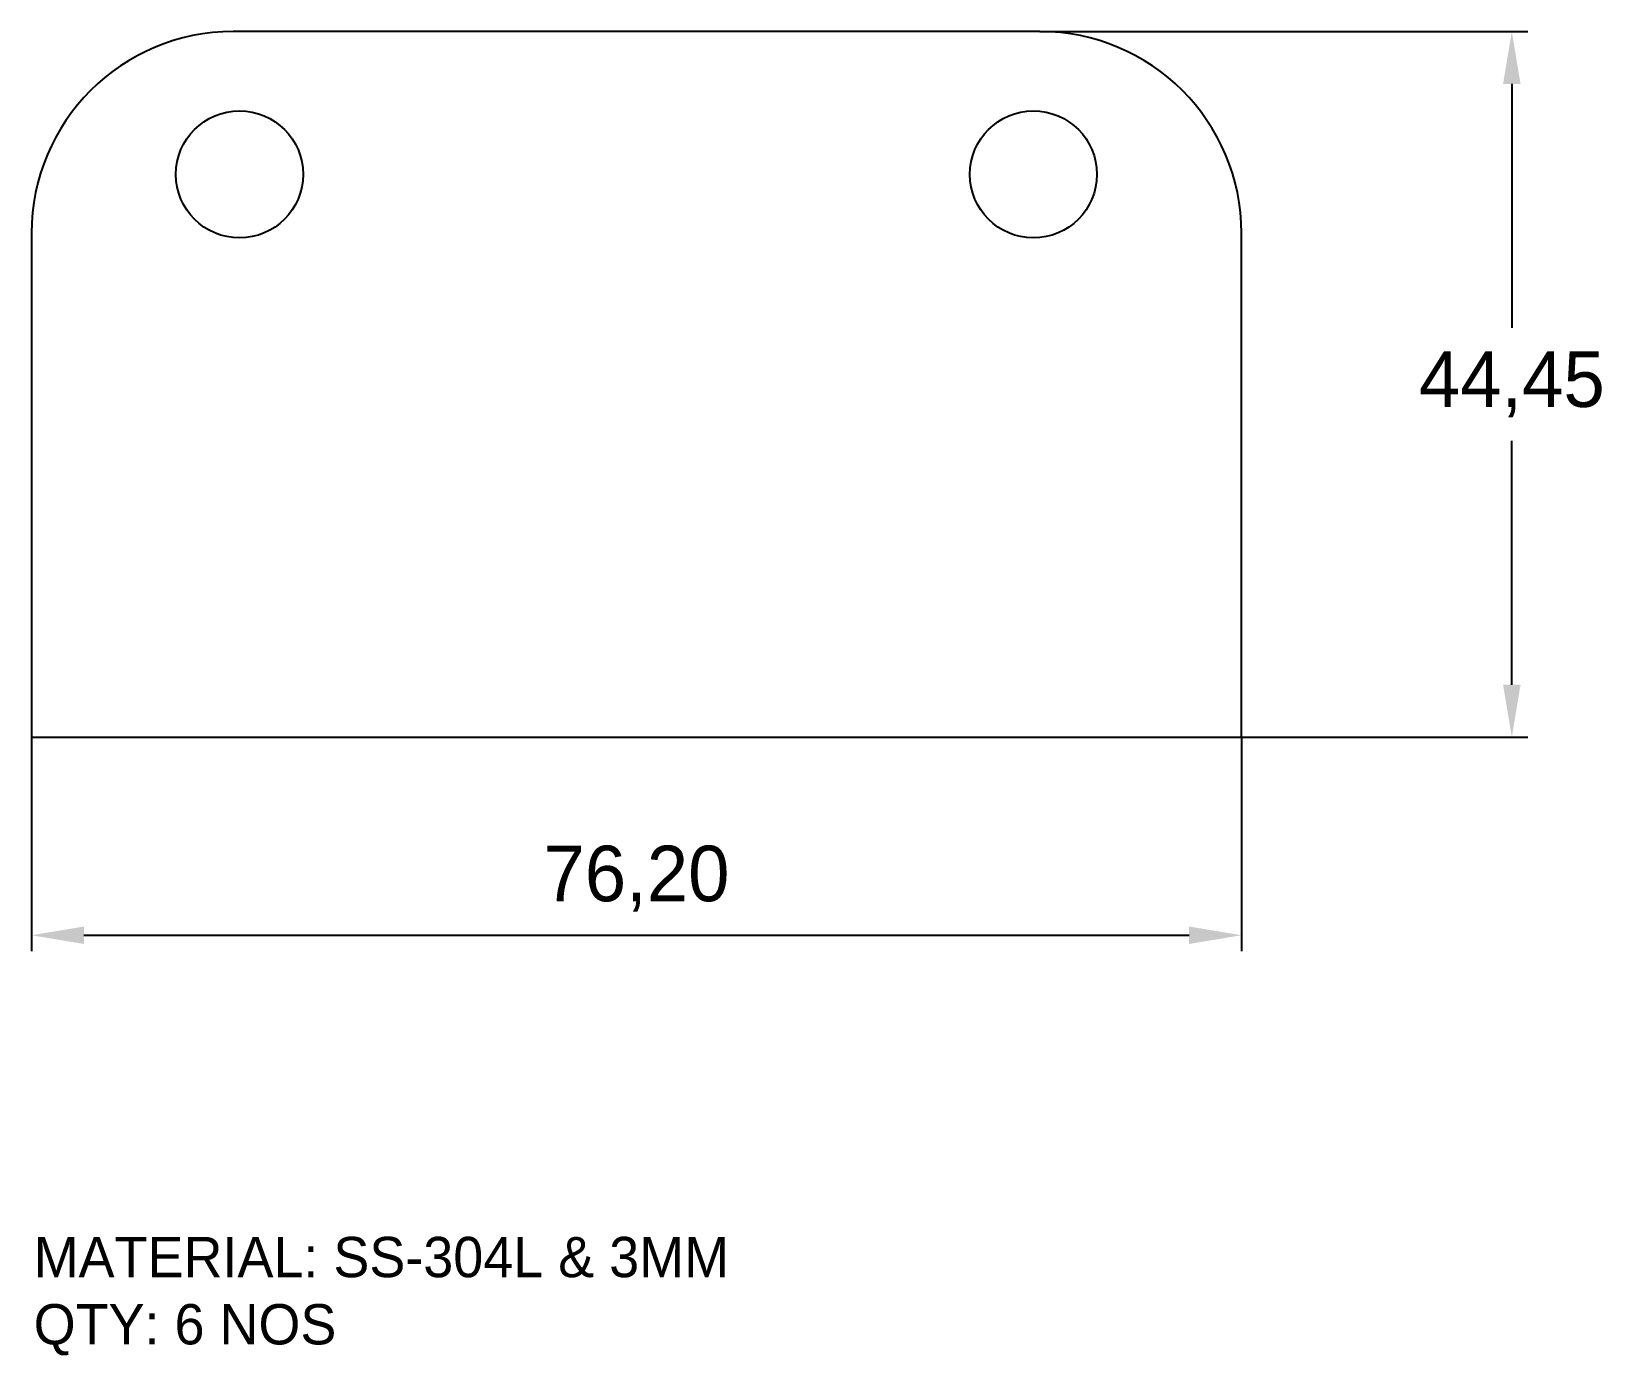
# Model space of a CAD drawing. Header units: millimetres. Extents: x -38.1 to 61.1, y -61.2 to 22.2.
import ezdxf

# ---------------------------------------------------------------- set-up
doc = ezdxf.new("R2010")
doc.units = ezdxf.units.MM
doc.header["$PDSIZE"] = -1
doc.dimstyles.new('ISO-25', dxfattribs={"dimtxt": 2.5, "dimasz": 2.5, "dimexe": 1.25, "dimexo": 0.625, "dimtad": 1, "dimtxsty": 'Standard', "dimcen": 2.5, "dimadec": 0, "dimazin": 0, "dimtfac": 1, "dimtmove": 0, "dimatfit": 3, "dimfxl": 1, "dimarcsym": 0})

# ---------------------------------------------------------------- blocks, each defined once
blk = doc.blocks.new('*D1')
at = {"color": 0, "lineweight": -2}
for p, q in [((-38.1, -22.225), (-38.1, -35.7)), ((38.1, -22.225), (38.1, -35.7)), ((-34.798, -34.7), (34.798, -34.7))]:
    blk.add_line(p, q, dxfattribs=at)
at = {"color": 0}
for points in [[(-34.798, -34.15), (-34.798, -35.25), (-38.1, -34.7)], [(34.798, -34.15), (34.798, -35.25), (38.1, -34.7)]]:
    blk.add_solid(points, dxfattribs=at)
at = {"layer": 'Defpoints', "color": 0}
for p in [(-38.1, -22.225), (38.1, -22.225), (38.1, -34.7)]:
    blk.add_point(p, dxfattribs=at)
at = {"color": 0, "insert": (0, -31.134), "char_height": 3.5, "attachment_point": 5}
blk.add_mtext('76,20', dxfattribs=at)
blk = doc.blocks.new('*D2')
at = {"color": 0, "lineweight": -2}
for p, q in [((25.4, 22.225), (56.127, 22.225)), ((55.127, 18.923), (55.127, 3.566)), ((55.127, -18.923), (55.127, -3.566)), ((35.628, -22.225), (56.127, -22.225))]:
    blk.add_line(p, q, dxfattribs=at)
at = {"color": 0}
for points in [[(54.577, 18.923), (55.678, 18.923), (55.127, 22.225)], [(54.577, -18.923), (55.678, -18.923), (55.127, -22.225)]]:
    blk.add_solid(points, dxfattribs=at)
at = {"layer": 'Defpoints', "color": 0}
for p in [(25.4, 22.225), (55.127, 22.225), (35.628, -22.225)]:
    blk.add_point(p, dxfattribs=at)
at = {"color": 0, "insert": (55.127, 0), "char_height": 3.5, "attachment_point": 5}
blk.add_mtext('44,45', dxfattribs=at)

msp = doc.modelspace()

# ---------------------------------------------------------------- linework, layer by layer
at = {"color": 7, "linetype": 'Continuous', "lineweight": 25}
for p, q in [((25.4, 22.225), (-25.4, 22.225)), ((-38.1, 9.525), (-38.1, -22.225)), ((38.1, -22.225), (38.1, 9.525)), ((-38.1, -22.225), (38.1, -22.225))]:
    msp.add_line(p, q, dxfattribs=at)
for centre in [(-25, 13.225), (25, 13.225)]:
    msp.add_circle(centre, 4, dxfattribs=at)
for centre, start, end in [((-25.4, 9.525), 90, 180), ((25.4, 9.525), 0, 90)]:
    msp.add_arc(centre, 12.7, start, end, dxfattribs=at)

# ---------------------------------------------------------------- texts
at = {"insert": (-37.962, -53.699), "char_height": 2.54, "width": 160.13286, "attachment_point": 1}
msp.add_mtext('{MATERIAL: SS-304L & 3MM\\PQTY: 6 NOS}', dxfattribs=at)

# ---------------------------------------------------------------- dimensions: what is measured, and where the dimension line sits
dim = msp.add_linear_dim(base=(55.127, 22.225), p1=(35.628, -22.225), p2=(25.4, 22.225), angle=90, dimstyle='ISO-25', override={"dimtxt": 3.5, "dimasz": 3.302, "dimexe": 1, "dimexo": 0, "dimgap": 1.524, "dimtih": 1, "dimtoh": 1, "dimzin": 1, "dimadec": 2, "dimtzin": 1})
dim.commit()
dim.dimension.update_dxf_attribs({"geometry": '*D2', "text_midpoint": (55.127, 0)})
dim = msp.add_linear_dim(base=(38.1, -34.7), p1=(-38.1, -22.225), p2=(38.1, -22.225), dimstyle='ISO-25', override={"dimtxt": 3.5, "dimasz": 3.302, "dimexe": 1, "dimexo": 0, "dimgap": 1.524, "dimtih": 1, "dimtoh": 1, "dimzin": 1, "dimadec": 2, "dimtzin": 1})
dim.commit()
dim.dimension.update_dxf_attribs({"geometry": '*D1', "text_midpoint": (0, -31.134)})

doc.saveas('drawing.dxf')
